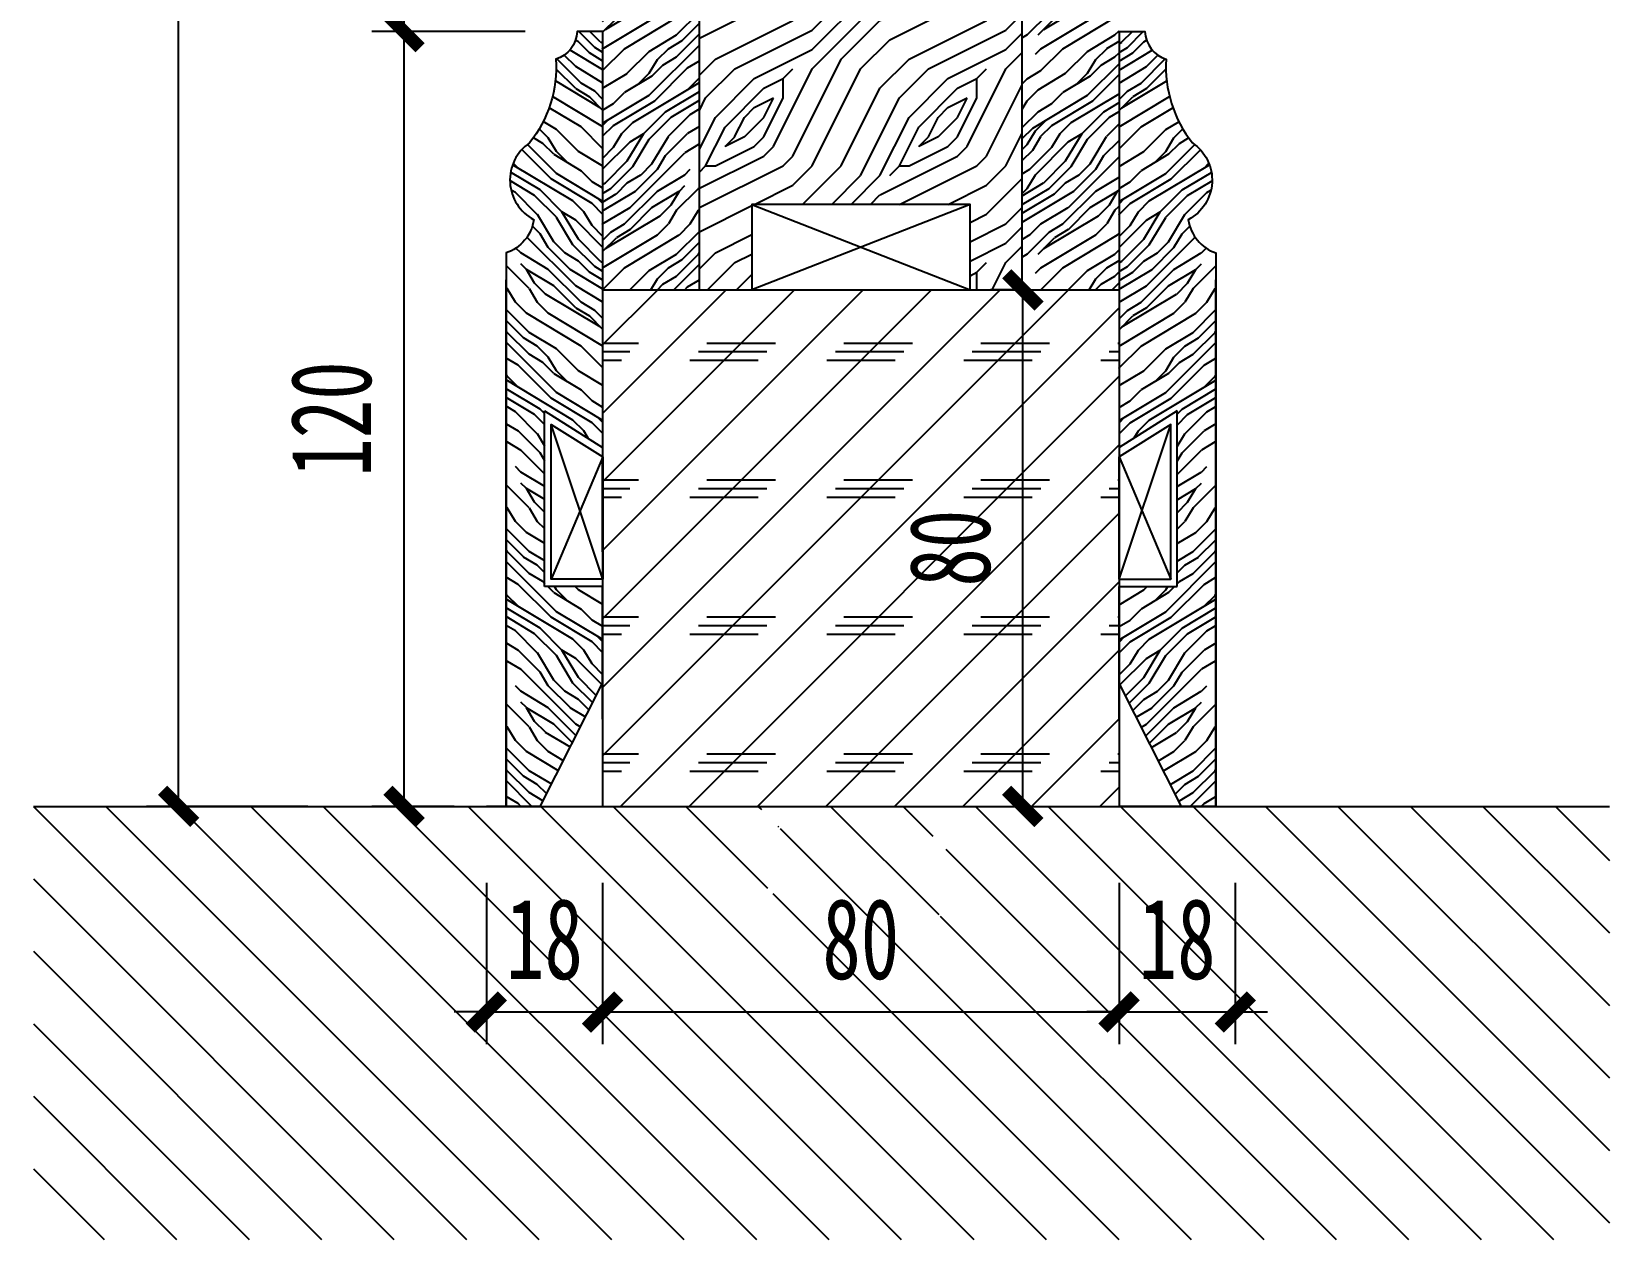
# Model space of a CAD drawing. Header units: millimetres. Extents: x 3104083 to 3173399, y -3165492 to -3044687.
# Drawn here: x 3122284.9 to 3122529.3, y -3050594.8 to -3050407.7 of the extents above; entities that cross this region are included whole.
import ezdxf

# ---------------------------------------------------------------- set-up
doc = ezdxf.new("R2010")
doc.units = ezdxf.units.MM
doc.header["$LTSCALE"] = 500
doc.header["$MEASUREMENT"] = 0
doc.header["$PDMODE"] = 2
doc.layers.get('0').update_dxf_attribs({"linetype": 'CONTINUOUS'})
doc.layers.get('DEFPOINTS').update_dxf_attribs({"linetype": 'CONTINUOUS'})
doc.layers.add('2', color=3, linetype='CONTINUOUS')
doc.layers.add('D-造型细线', color=146, linetype='CONTINUOUS')
doc.styles.add('DIM', font='SimSun.ttf', dxfattribs={"width": 0.7})
doc.dimstyles.new('00-5', dxfattribs={"dimscale": 5, "dimtxt": 2.5, "dimasz": 1, "dimexe": 1, "dimexo": 1, "dimgap": 1, "dimtad": 1, "dimdec": 0, "dimzin": 0, "dimdsep": 46, "dimtxsty": 'DIM', "dimblk": 'ARCHTICK', "dimcen": 0, "dimclrd": 5, "dimclre": 5, "dimclrt": 35, "dimadec": 0, "dimazin": 0, "dimtfac": 0.5, "dimtdec": 0, "dimtix": 1, "dimtmove": 2, "dimatfit": 2, "dimldrblk": 'A', "dimfxl": 0, "dimtolj": 1, "dimtzin": 0, "dimlwd": -1, "dimlwe": -1, "dimarcsym": 0})

# ---------------------------------------------------------------- blocks, each defined once
blk = doc.blocks.new('_ArchTick')
at = {"color": 0, "linetype": 'ByBlock', "const_width": 0.4}
blk.add_lwpolyline([(-0.5, -0.5), (0.5, 0.5)], dxfattribs=at)
blk = doc.blocks.new('*D28')
at = {"layer": 'D-造型细线', "color": 5, "ltscale": 100}
for p, q in [((3122361.3, -3050407.7), (3122337.55, -3050407.7)), ((3122342.55, -3050527.7), (3122342.55, -3050407.7)), ((3122350.3, -3050527.7), (3122337.55, -3050527.7))]:
    blk.add_line(p, q, dxfattribs=at)
at = {"layer": 'DEFPOINTS', "color": 0, "ltscale": 100}
for p in [(3122342.55, -3050407.7), (3122366.3, -3050407.7), (3122355.3, -3050527.7)]:
    blk.add_point(p, dxfattribs=at)
at = {"layer": 'D-造型细线', "color": 5, "ltscale": 100, "xscale": 5, "yscale": 5, "zscale": 5}
for p, rotation in [((3122342.55, -3050407.7), 90), ((3122342.55, -3050527.7), 270)]:
    blk.add_blockref('_ArchTick', p, dxfattribs=dict(at, rotation=rotation))
at = {"layer": 'D-造型细线', "color": 35, "ltscale": 100, "insert": (3122331.3, -3050467.7), "char_height": 12.5, "attachment_point": 5, "rotation": 90, "style": 'DIM'}
blk.add_mtext('\\A1;120', dxfattribs=at)
blk = doc.blocks.new('A')
for p, q in [((-1.435, 1.148), (-1.09, 1.437)), ((-1.435, 1.148), (-0.369, 0)), ((-1.09, 1.437), (0, 0)), ((-0.369, 0), (-2.127, 0)), ((-1.435, -1.148), (-0.369, 0)), ((-1.09, -1.437), (0, 0)), ((-1.435, -1.148), (-1.09, -1.437))]:
    blk.add_line(p, q)
for points in [[(-1.435, 1.148), (-1.09, 1.437), (-0.369, 0), (0, 0)], [(-1.435, -1.148), (-1.09, -1.437), (-0.369, 0), (0, 0)]]:
    blk.add_solid(points)
blk = doc.blocks.new('*D29')
at = {"layer": 'D-造型细线', "color": 5, "ltscale": 100}
for p, q in [((3122362.55, -3050357.7), (3122337.55, -3050357.7)), ((3122342.55, -3050407.7), (3122342.55, -3050357.7)), ((3122361.3, -3050407.7), (3122337.55, -3050407.7))]:
    blk.add_line(p, q, dxfattribs=at)
at = {"layer": 'DEFPOINTS', "color": 0, "ltscale": 100}
for p in [(3122342.55, -3050357.7), (3122373.3, -3050357.7), (3122366.3, -3050407.7)]:
    blk.add_point(p, dxfattribs=at)
at = {"layer": 'D-造型细线', "color": 5, "ltscale": 100, "xscale": 5, "yscale": 5, "zscale": 5}
for p, rotation in [((3122342.55, -3050357.7), 90), ((3122342.55, -3050407.7), 270)]:
    blk.add_blockref('_ArchTick', p, dxfattribs=dict(at, rotation=rotation))
at = {"layer": 'D-造型细线', "color": 35, "ltscale": 100, "insert": (3122331.3, -3050382.7), "char_height": 12.5, "attachment_point": 5, "rotation": 90, "style": 'DIM'}
blk.add_mtext('\\A1;50', dxfattribs=at)
blk = doc.blocks.new('*D35')
at = {"layer": 'D-造型细线', "color": 5, "ltscale": 100}
for p, q in [((3122373.3, -3050539.54), (3122373.3, -3050564.54)), ((3122453.3, -3050539.54), (3122453.3, -3050564.54)), ((3122373.3, -3050559.54), (3122453.3, -3050559.54))]:
    blk.add_line(p, q, dxfattribs=at)
at = {"layer": 'DEFPOINTS', "color": 0, "ltscale": 100}
for p in [(3122373.3, -3050527.7), (3122453.3, -3050527.7), (3122453.3, -3050559.54)]:
    blk.add_point(p, dxfattribs=at)
at = {"layer": 'D-造型细线', "color": 5, "ltscale": 100, "xscale": 5, "yscale": 5, "zscale": 5, "rotation": 180}
blk.add_blockref('_ArchTick', (3122373.3, -3050559.54), dxfattribs=at)
at = {"layer": 'D-造型细线', "color": 5, "ltscale": 100, "xscale": 5, "yscale": 5, "zscale": 5}
blk.add_blockref('_ArchTick', (3122453.3, -3050559.54), dxfattribs=at)
at = {"layer": 'D-造型细线', "color": 35, "ltscale": 100, "insert": (3122413.3, -3050548.29), "char_height": 12.5, "attachment_point": 5, "style": 'DIM'}
blk.add_mtext('\\A1;80', dxfattribs=at)
blk = doc.blocks.new('*D36')
at = {"layer": 'D-造型细线', "color": 5, "ltscale": 100}
for p, q in [((3122453.3, -3050539.54), (3122453.3, -3050564.54)), ((3122471.3, -3050539.54), (3122471.3, -3050564.54)), ((3122453.3, -3050559.54), (3122448.3, -3050559.54)), ((3122453.3, -3050559.54), (3122471.3, -3050559.54)), ((3122471.3, -3050559.54), (3122476.3, -3050559.54))]:
    blk.add_line(p, q, dxfattribs=at)
at = {"layer": 'DEFPOINTS', "color": 0, "ltscale": 100}
for p in [(3122453.3, -3050527.7), (3122471.3, -3050527.7), (3122471.3, -3050559.54)]:
    blk.add_point(p, dxfattribs=at)
at = {"layer": 'D-造型细线', "color": 5, "ltscale": 100, "xscale": 5, "yscale": 5, "zscale": 5}
blk.add_blockref('_ArchTick', (3122453.3, -3050559.54), dxfattribs=at)
at = {"layer": 'D-造型细线', "color": 5, "ltscale": 100, "xscale": 5, "yscale": 5, "zscale": 5, "rotation": 180}
blk.add_blockref('_ArchTick', (3122471.3, -3050559.54), dxfattribs=at)
at = {"layer": 'D-造型细线', "color": 35, "ltscale": 100, "insert": (3122462.3, -3050548.29), "char_height": 12.5, "attachment_point": 5, "style": 'DIM'}
blk.add_mtext('\\A1;18', dxfattribs=at)
blk = doc.blocks.new('*D37')
at = {"layer": 'D-造型细线', "color": 5, "ltscale": 100}
for p, q in [((3122355.3, -3050539.54), (3122355.3, -3050564.54)), ((3122373.3, -3050539.54), (3122373.3, -3050564.54)), ((3122355.3, -3050559.54), (3122350.3, -3050559.54)), ((3122355.3, -3050559.54), (3122373.3, -3050559.54)), ((3122373.3, -3050559.54), (3122378.3, -3050559.54))]:
    blk.add_line(p, q, dxfattribs=at)
at = {"layer": 'DEFPOINTS', "color": 0, "ltscale": 100}
for p in [(3122355.3, -3050527.7), (3122373.3, -3050527.7), (3122373.3, -3050559.54)]:
    blk.add_point(p, dxfattribs=at)
at = {"layer": 'D-造型细线', "color": 5, "ltscale": 100, "xscale": 5, "yscale": 5, "zscale": 5}
blk.add_blockref('_ArchTick', (3122355.3, -3050559.54), dxfattribs=at)
at = {"layer": 'D-造型细线', "color": 5, "ltscale": 100, "xscale": 5, "yscale": 5, "zscale": 5, "rotation": 180}
blk.add_blockref('_ArchTick', (3122373.3, -3050559.54), dxfattribs=at)
at = {"layer": 'D-造型细线', "color": 35, "ltscale": 100, "insert": (3122364.3, -3050548.29), "char_height": 12.5, "attachment_point": 5, "style": 'DIM'}
blk.add_mtext('\\A1;18', dxfattribs=at)
blk = doc.blocks.new('*D38')
at = {"layer": 'D-造型细线', "color": 5, "ltscale": 100}
for p, q in [((3122438.4, -3050447.7), (3122433.4, -3050447.7)), ((3122438.4, -3050527.7), (3122438.4, -3050447.7)), ((3122438.4, -3050527.7), (3122443.4, -3050527.7))]:
    blk.add_line(p, q, dxfattribs=at)
at = {"layer": 'DEFPOINTS', "color": 0, "ltscale": 100}
for p in [(3122438.4, -3050447.7), (3122441.78, -3050447.7), (3122434.72, -3050527.7)]:
    blk.add_point(p, dxfattribs=at)
at = {"layer": 'D-造型细线', "color": 5, "ltscale": 100, "xscale": 5, "yscale": 5, "zscale": 5}
for p, rotation in [((3122438.4, -3050447.7), 90), ((3122438.4, -3050527.7), 270)]:
    blk.add_blockref('_ArchTick', p, dxfattribs=dict(at, rotation=rotation))
at = {"layer": 'D-造型细线', "color": 35, "ltscale": 100, "insert": (3122427.15, -3050487.7), "char_height": 12.5, "attachment_point": 5, "rotation": 90, "style": 'DIM'}
blk.add_mtext('\\A1;80', dxfattribs=at)
blk = doc.blocks.new('*D87')
at = {"layer": 'D-造型细线', "color": 5, "ltscale": 100}
for p, q in [((3122327.64, -3048077.7), (3122302.64, -3048077.7)), ((3122307.64, -3050527.7), (3122307.64, -3048077.7)), ((3122327.64, -3050527.7), (3122302.64, -3050527.7))]:
    blk.add_line(p, q, dxfattribs=at)
at = {"layer": 'DEFPOINTS', "color": 0, "ltscale": 100}
for p in [(3122307.64, -3048077.7), (3122378.3, -3048077.7), (3122355.3, -3050527.7)]:
    blk.add_point(p, dxfattribs=at)
at = {"layer": 'D-造型细线', "color": 5, "ltscale": 100, "xscale": 5, "yscale": 5, "zscale": 5}
for p, rotation in [((3122307.64, -3048077.7), 90), ((3122307.64, -3050527.7), 270)]:
    blk.add_blockref('_ArchTick', p, dxfattribs=dict(at, rotation=rotation))
at = {"layer": 'D-造型细线', "color": 35, "ltscale": 100, "insert": (3122293.06, -3048413.36), "char_height": 12.5, "attachment_point": 5, "rotation": 90, "style": 'DIM'}
blk.add_mtext('\\A1;2450', dxfattribs=at)
blk = doc.blocks.new('A$C4AF04A4C')
at = {"layer": '2', "color": 3, "ltscale": 100}
blk.add_line((15, 0), (15, 81.57), dxfattribs=at)
blk.add_lwpolyline([(0, 120), (4, 120, 0.313311), (7.29, 115.71, 0.185483), (11.37, 102.75, -0.565024), (10.71, 90.86, 0.28067), (15, 85.71), (15, 0), (0, 0)], format="xyb", dxfattribs=at)

msp = doc.modelspace()

# ---------------------------------------------------------------- hatches: boundary and pattern name
at = {"layer": '2', "ltscale": 100}
h = msp.add_hatch(dxfattribs=at)
h.set_pattern_fill('木纹面6', color=251, scale=30, style=0, pattern_type=2)
h.set_pattern_definition([(0, (2869.252, 1.5), (30, 30), [1.5, -28.5]), (90, (2881.252, 12), (-30, 30), [3, -27]), (45, (2875.252, 9), (3e-15, 30), [2.121, -6.363, 2.121, -4.242, 14.85, -12.72940687]), (45, (2867.752, 0), (3e-15, 30), [2.1213, -4.2426, 2.1213, -33.94120686]), (45, (2878.252, 3), (3e-15, 30), [2.1213, -40.30510686]), (45, (2881.252, 1.5), (3e-15, 30), [2.1213, -40.30510686]), (45, (2876.752, 4.5), (3e-15, 30), [2.1213, -40.30510686]), (45, (2875.252, 6), (3e-15, 30), [4.2426, -38.18380686]), (45, (2882.752, 28.5), (3e-15, 30), [4.2426, -38.18380686]), (45, (2872.252, 7.5), (3e-15, 30), [8.4852, -33.94120686]), (45, (2870.752, 9), (3e-15, 30), [8.4852, -33.94120686]), (45, (2890.252, 18), (3e-15, 30), [8.4852, -33.94120686]), (45, (2869.252, 12), (3e-15, 30), [6.36396, -36.06244686]), (45, (2863.252, 16.5), (3e-15, 30), [6.36396, -36.06244686]), (45, (2866.252, 13.5), (3e-15, 30), [6.36396, -36.06244686]), (45, (2885.752, 22.5), (3e-15, 30), [10.606602, -31.81980486]), (45, (2882.752, 24), (3e-15, 30), [10.606602, -31.81980486]), (45, (2885.752, 16.5), (3e-15, 30), [14.84924238, -27.57716445]), (26.5650512, (2872.252, 4.5), (30, 1e-08), [3.3541017, -63.7279374]), (26.5650512, (2878.252, 13.5), (30, 1e-08), [3.3541017, -63.7279374]), (26.5650512, (2876.752, 10.5), (30, 1e-08), [3.3541017, -63.7279374]), (26.5650512, (2870.752, 1.5), (30, 1e-08), [6.708204, -60.3738353]), (26.5650512, (2876.752, 15), (30, 1e-08), [10.06230588, -57.01973343]), (26.5650512, (2873.752, 16.5), (30, 1e-08), [13.41640785, -53.66563146]), (26.5650512, (2870.752, 18), (30, 1e-08), [13.41640785, -53.66563146]), (26.5650512, (2866.252, 27), (30, 1e-08), [13.41640785, -53.66563146]), (26.5650512, (2866.252, 24), (30, 1e-08), [16.77051, -50.3115293]), (26.5650512, (2867.752, 21), (30, 1e-08), [16.77051, -50.3115293]), (63.43494882, (2878.252, 9), (2e-09, 30), [3.3541017, -63.7279374]), (63.43494882, (2873.752, 6), (2e-09, 30), [3.3541017, -63.7279374]), (63.43494882, (2869.252, 1.5), (2e-09, 30), [6.708204, -60.3738353]), (63.43494882, (2878.252, 6), (2e-09, 30), [6.708204, -60.3738353]), (63.43494882, (2866.252, 0), (2e-09, 30), [10.06230588, -57.01973343]), (63.43494882, (2863.252, 0), (2e-09, 30), [13.41640785, -53.66563146]), (63.43494882, (2890.252, 1.5), (2e-09, 30), [13.41640785, -53.66563146]), (63.43494882, (2879.752, 4.5), (2e-09, 30), [13.41640785, -53.66563146]), (63.43494882, (2885.752, 1.5), (2e-09, 30), [16.77051, -50.3115293]), (63.43494882, (2882.752, 3), (2e-09, 30), [16.77051, -50.3115293])])
h.paths.add_polyline_path([(3122430.228, -3050434.458), (3122430.228, -3050447.696), (3122438.302, -3050447.696), (3122438.302, -3050392.695), (3122388.302, -3050392.695), (3122388.302, -3050447.696), (3122396.439, -3050447.696), (3122396.439, -3050434.458)])
h = msp.add_hatch(dxfattribs=at)
h.set_pattern_fill('CORK', color=251, scale=60, angle=45, style=0)
h.set_pattern_definition([(45, (2863.252, 0), (-5.303300859, 5.303300859), []), (180, (2868.555, -4e-16), (-4e-15, -21.2132034), [10.60660176, -10.60660176]), (180, (2869.88, 1.326), (-4e-15, -21.2132034), [10.60660176, -10.60660176]), (180, (2871.207, 2.652), (-4e-15, -21.2132034), [10.60660176, -10.60660176])])
h.paths.add_polyline_path([(3122453.302, -3050447.696), (3122373.302, -3050447.696), (3122373.302, -3050527.696), (3122453.302, -3050527.696)])
h = msp.add_hatch(dxfattribs=at)
h.set_pattern_fill('ANSI31', color=251, scale=5, style=0)
h.set_pattern_definition([(315, (3122285.142, -3050527.696), (-5.61266, -5.61266), [])])
h.paths.add_polyline_path([(3122529.252, -3050594.766), (3122285.142, -3050594.766), (3122285.142, -3050527.696), (3122397.857, -3050527.696), (3122397.98, -3050529.284), (3122397.402, -3050529.507), (3122398.018, -3050529.768), (3122398.217, -3050532.327), (3122397.748, -3050532.547), (3122398.254, -3050532.813), (3122398.453, -3050535.373), (3122398.094, -3050535.587), (3122398.491, -3050535.862), (3122398.69, -3050538.422), (3122398.44, -3050538.627), (3122398.729, -3050538.919), (3122398.928, -3050541.481), (3122398.786, -3050541.667), (3122398.969, -3050542.008), (3122399.17, -3050544.586), (3122399.132, -3050544.707), (3122399.281, -3050546.015), (3122399.466, -3050543.627), (3122399.603, -3050543.187), (3122399.514, -3050543.022), (3122399.713, -3050540.455), (3122399.949, -3050540.147), (3122399.752, -3050539.95), (3122399.952, -3050537.388), (3122400.295, -3050537.106), (3122399.99, -3050536.896), (3122400.189, -3050534.337), (3122400.641, -3050534.067), (3122400.227, -3050533.85), (3122400.426, -3050531.291), (3122400.987, -3050531.027), (3122400.463, -3050530.805), (3122400.662, -3050528.246), (3122401.332, -3050527.987), (3122400.7, -3050527.762), (3122400.705, -3050527.696), (3122424.086, -3050527.696), (3122424.21, -3050529.284), (3122423.632, -3050529.507), (3122424.248, -3050529.768), (3122424.447, -3050532.327), (3122423.978, -3050532.547), (3122424.484, -3050532.813), (3122424.683, -3050535.373), (3122424.324, -3050535.587), (3122424.721, -3050535.862), (3122424.92, -3050538.422), (3122424.67, -3050538.627), (3122424.959, -3050538.919), (3122425.158, -3050541.481), (3122425.016, -3050541.667), (3122425.199, -3050542.008), (3122425.4, -3050544.586), (3122425.362, -3050544.707), (3122425.511, -3050546.015), (3122425.696, -3050543.627), (3122425.833, -3050543.187), (3122425.744, -3050543.022), (3122425.943, -3050540.455), (3122426.179, -3050540.147), (3122425.982, -3050539.95), (3122426.182, -3050537.388), (3122426.525, -3050537.106), (3122426.22, -3050536.896), (3122426.419, -3050534.337), (3122426.87, -3050534.067), (3122426.457, -3050533.85), (3122426.656, -3050531.291), (3122427.216, -3050531.027), (3122426.693, -3050530.805), (3122426.892, -3050528.246), (3122427.562, -3050527.987), (3122426.93, -3050527.762), (3122426.935, -3050527.696), (3122529.252, -3050527.696)])
at = {"layer": 'D-造型细线', "ltscale": 100}
h = msp.add_hatch(dxfattribs=at)
h.set_pattern_fill('FB木纹中SC300', color=251, scale=6, angle=45, style=0, pattern_type=2)
h.set_pattern_definition([(45, (3122373.302, -3050447.696), (-16.9706, 16.9706), [4.8, -7.2, 2.4, -9.6]), (45, (3122384.757, -3050435.392), (-16.9706, 16.9706), [4.8, -19.2]), (45, (3122382.211, -3050436.24), (-16.9706, 16.9706), [2.4, -21.6]), (45, (3122372.453, -3050445.15), (-16.9706, 16.9706), [1.2, -16.8, 1.2, -4.8]), (45, (3122377.545, -3050438.362), (-16.9706, 16.9706), [4.8, -7.2, 1.2, -10.8]), (45, (3122372.878, -3050442.18), (-16.9706, 16.9706), [3.6, -20.4]), (45, (3122376.696, -3050437.514), (-16.9706, 16.9706), [7.2, -16.8]), (45, (3122371.18, -3050442.18), (-16.9706, 16.9706), [4.8, -19.2]), (45, (3122377.545, -3050434.968), (-16.9706, 16.9706), [12, -12]), (45, (3122371.605, -3050439.21), (-16.9706, 16.9706), [2.4, -7.2, 4.8, -9.6]), (45, (3122383.06, -3050426.907), (-16.9706, 16.9706), [4.8, -19.2]), (45, (3122379.242, -3050429.877), (-16.9706, 16.9706), [2.4, -21.6]), (45, (3122375.423, -3050432.847), (-16.9706, 16.9706), [2.4, -21.6]), (45, (3122366.514, -3050440.908), (-16.9706, 16.9706), [4.8, -19.2]), (45, (3122374.575, -3050431.998), (-16.9706, 16.9706), [4.8, -19.2]), (45, (3122373.726, -3050431.15), (-16.9706, 16.9706), [4.8, -4.8, 4.8, -9.6]), (45, (3122369.483, -3050433.695), (-16.9706, 16.9706), [2.4, -12, 4.8, -4.8]), (45, (3122372.453, -3050429.877), (-16.9706, 16.9706), [7.2, -16.8]), (45, (3122371.605, -3050429.028), (-16.9706, 16.9706), [4.8, -19.2]), (45, (3122364.392, -3050435.392), (-16.9706, 16.9706), [7.2, -9.6, 2.4, -4.8]), (45, (3122363.544, -3050434.544), (-16.9706, 16.9706), [12, -12]), (45, (3122373.302, -3050423.937), (-16.9706, 16.9706), [2.4, -21.6]), (45, (3122367.786, -3050428.604), (-16.9706, 16.9706), [4.8, -19.2]), (45, (3122363.968, -3050431.574), (-16.9706, 16.9706), [2.4, -9.6, 2.4, -9.6]), (45, (3122361.847, -3050432.847), (-16.9706, 16.9706), [2.4, -7.2, 4.8, -9.6]), (45, (3122364.817, -3050429.028), (-16.9706, 16.9706), [2.4, -12, 2.4, -7.2]), (45, (3122367.786, -3050425.21), (-16.9706, 16.9706), [7.2, -16.8]), (45, (3122360.15, -3050431.15), (-16.9706, 16.9706), [4.8, -19.2]), (45, (3122368.21, -3050422.24), (-16.9706, 16.9706), [2.4, -21.6]), (45, (3122371.18, -3050418.422), (-16.9706, 16.9706), [2.4, -21.6]), (59.036, (3122383.9085, -3050434.544), (16.97056, 16.97056), [2.472, -96.4825]), (59.036, (3122381.787, -3050429.0284), (16.97056, 16.97056), [2.472, -96.4825]), (59.036, (3122369.908, -3050420.543), (16.97056, 16.97056), [2.472, -96.4825]), (59.036, (3122371.1805, -3050431.998), (16.97056, 16.97056), [2.472, -96.4825]), (59.036, (3122372.029, -3050426.0585), (16.97056, 16.97056), [2.472, -96.4825]), (59.036, (3122374.999, -3050425.634), (16.97056, 16.97056), [2.472, -96.4825]), (59.036, (3122363.544, -3050431.1497), (16.97056, 16.97056), [2.472, -96.4825]), (59.036, (3122371.1805, -3050425.21), (16.97056, 16.97056), [2.472, -96.4825]), (59.036, (3122380.9386, -3050428.18), (16.97056, 16.97056), [4.944, -94.0105]), (59.036, (3122377.969, -3050428.604), (16.97056, 16.97056), [4.944, -94.0105]), (59.036, (3122377.12, -3050427.7556), (16.97056, 16.97056), [4.944, -94.0105]), (210.964, (3122377.5445, -3050438.362), (-16.97056, -16.97056), [2.472, -4.944, 2.472, -89.0665]), (210.964, (3122371.605, -3050439.2107), (-16.97056, -16.97056), [2.472, -96.4825]), (210.964, (3122363.968, -3050431.574), (-16.97056, -16.97056), [4.944, -94.0105]), (239.036, (3122384.757, -3050435.3923), (-16.97056, -16.97056), [2.472, -96.4825]), (30.964, (3122388.151, -3050431.998), (16.97056, 16.97056), [2.472, -96.4825]), (30.964, (3122377.12, -3050431.1497), (16.97056, 16.97056), [2.472, -96.4825]), (30.964, (3122377.5445, -3050424.786), (16.97056, 16.97056), [2.472, -96.4825]), (30.964, (3122369.4835, -3050430.301), (16.97056, 16.97056), [2.472, -96.4825]), (30.964, (3122365.665, -3050429.877), (16.97056, 16.97056), [2.472, -96.4825]), (30.964, (3122366.5136, -3050427.3313), (16.97056, 16.97056), [2.472, -96.4825]), (30.964, (3122369.4835, -3050430.301), (16.97056, 16.97056), [2.472, -96.4825]), (30.964, (3122372.029, -3050422.6644), (16.97056, 16.97056), [9.888, -89.0665]), (30.964, (3122373.302, -3050444.302), (16.97056, 16.97056), [9.888, -89.0665]), (30.964, (3122373.726, -3050441.332), (16.97056, 16.97056), [9.888, -89.0665]), (30.964, (3122374.5747, -3050438.7864), (16.97056, 16.97056), [2.472, -4.944, 4.944, -86.5945]), (30.964, (3122373.302, -3050437.5136), (16.97056, 16.97056), [4.944, -4.944, 4.944, -84.1225]), (30.964, (3122369.908, -3050437.5136), (16.97056, 16.97056), [9.888, -89.0665]), (30.964, (3122366.938, -3050437.938), (16.97056, 16.97056), [9.888, -89.0665]), (30.964, (3122366.0894, -3050437.0894), (16.97056, 16.97056), [9.888, -89.0665]), (30.964, (3122372.8776, -3050420.119), (16.97056, 16.97056), [2.472, -96.4825]), (30.964, (3122372.8776, -3050416.7247), (16.97056, 16.97057), [4.944, -94.0105]), (30.964, (3122363.544, -3050427.7556), (16.97056, 16.97057), [4.944, -94.0105]), (30.964, (3122376.696, -3050444.302), (16.97056, 16.97056), [9.888, -89.0665]), (30.964, (3122374.999, -3050422.24), (16.97056, 16.97056), [7.416, -91.5385]), (30.964, (3122377.969, -3050421.816), (16.97056, 16.97056), [14.832, -84.1225])])
h.paths.add_polyline_path([(3122453.302, -3050357.695), (3122438.302, -3050372.695), (3122438.302, -3050447.696), (3122453.302, -3050447.696), (3122453.302, -3050407.695)])
h.paths.add_polyline_path([(3122453.302, -3050357.695), (3122448.302, -3050357.695), (3122443.302, -3050357.695), (3122425.802, -3050357.695), (3122378.302, -3050357.695), (3122373.302, -3050357.695), (3122388.302, -3050372.695), (3122400.802, -3050372.695), (3122438.302, -3050372.695)])
h.paths.add_polyline_path([(3122388.302, -3050372.695), (3122373.302, -3050357.695), (3122373.302, -3050407.695), (3122373.302, -3050447.696), (3122388.302, -3050447.696)])
h = msp.add_hatch(dxfattribs=at)
h.set_pattern_fill('FB木纹中SC300', color=251, scale=6, angle=45, style=0, pattern_type=2)
h.set_pattern_definition([(135, (3122373.365, -3050527.696), (16.9706, 16.9706), [4.8, -7.2, 2.4, -9.6]), (135, (3122361.91, -3050515.392), (16.9706, 16.9706), [4.8, -19.2]), (135, (3122364.455, -3050516.24), (16.9706, 16.9706), [2.4, -21.6]), (135, (3122374.214, -3050525.15), (16.9706, 16.9706), [1.2, -16.8, 1.2, -4.8]), (135, (3122369.122, -3050518.362), (16.9706, 16.9706), [4.8, -7.2, 1.2, -10.8]), (135, (3122373.79, -3050522.18), (16.9706, 16.9706), [3.6, -20.4]), (135, (3122369.97, -3050517.514), (16.9706, 16.9706), [7.2, -16.8]), (135, (3122375.486, -3050522.18), (16.9706, 16.9706), [4.8, -19.2]), (135, (3122369.122, -3050514.968), (16.9706, 16.9706), [12, -12]), (135, (3122375.062, -3050519.21), (16.9706, 16.9706), [2.4, -7.2, 4.8, -9.6]), (135, (3122363.607, -3050506.907), (16.9706, 16.9706), [4.8, -19.2]), (135, (3122367.425, -3050509.877), (16.9706, 16.9706), [2.4, -21.6]), (135, (3122371.244, -3050512.847), (16.9706, 16.9706), [2.4, -21.6]), (135, (3122380.153, -3050520.908), (16.9706, 16.9706), [4.8, -19.2]), (135, (3122372.092, -3050511.998), (16.9706, 16.9706), [4.8, -19.2]), (135, (3122372.94, -3050511.15), (16.9706, 16.9706), [4.8, -4.8, 4.8, -9.6]), (135, (3122377.183, -3050513.695), (16.9706, 16.9706), [2.4, -12, 4.8, -4.8]), (135, (3122374.214, -3050509.877), (16.9706, 16.9706), [7.2, -16.8]), (135, (3122375.062, -3050509.028), (16.9706, 16.9706), [4.8, -19.2]), (135, (3122382.275, -3050515.392), (16.9706, 16.9706), [7.2, -9.6, 2.4, -4.8]), (135, (3122383.123, -3050514.544), (16.9706, 16.9706), [12, -12]), (135, (3122373.365, -3050503.937), (16.9706, 16.9706), [2.4, -21.6]), (135, (3122378.88, -3050508.604), (16.9706, 16.9706), [4.8, -19.2]), (135, (3122382.7, -3050511.574), (16.9706, 16.9706), [2.4, -9.6, 2.4, -9.6]), (135, (3122384.82, -3050512.847), (16.9706, 16.9706), [2.4, -7.2, 4.8, -9.6]), (135, (3122381.85, -3050509.028), (16.9706, 16.9706), [2.4, -12, 2.4, -7.2]), (135, (3122378.88, -3050505.21), (16.9706, 16.9706), [7.2, -16.8]), (135, (3122386.517, -3050511.15), (16.9706, 16.9706), [4.8, -19.2]), (135, (3122378.456, -3050502.24), (16.9706, 16.9706), [2.4, -21.6]), (135, (3122375.486, -3050498.422), (16.9706, 16.9706), [2.4, -21.6]), (120.964, (3122362.7584, -3050514.544), (-16.97056, 16.97056), [2.472, -96.4825]), (120.964, (3122364.88, -3050509.0284), (-16.97056, 16.97056), [2.472, -96.4825]), (120.964, (3122376.759, -3050500.543), (-16.97056, 16.97056), [2.472, -96.4825]), (120.964, (3122375.4863, -3050511.998), (-16.97056, 16.97056), [2.472, -96.4825]), (120.964, (3122374.638, -3050506.0585), (-16.97056, 16.97056), [2.472, -96.4825]), (120.964, (3122371.668, -3050505.634), (-16.97056, 16.97056), [2.472, -96.4825]), (120.964, (3122383.123, -3050511.1497), (-16.97056, 16.97056), [2.472, -96.4825]), (120.964, (3122375.4863, -3050505.21), (-16.97056, 16.97056), [2.472, -96.4825]), (120.964, (3122365.728, -3050508.18), (-16.97056, 16.97056), [4.944, -94.0105]), (120.964, (3122368.698, -3050508.604), (-16.97056, 16.97056), [4.944, -94.0105]), (120.964, (3122369.5466, -3050507.7556), (-16.97056, 16.97056), [4.944, -94.0105]), (329.036, (3122369.1224, -3050518.362), (16.97056, -16.97056), [2.472, -4.944, 2.472, -89.0665]), (329.036, (3122375.062, -3050519.2107), (16.97056, -16.97056), [2.472, -96.4825]), (329.036, (3122382.699, -3050511.574), (16.97056, -16.97056), [4.944, -94.0105]), (300.964, (3122361.91, -3050515.3923), (16.97056, -16.97056), [2.472, -96.4825]), (149.036, (3122358.516, -3050511.998), (-16.97056, 16.97056), [2.472, -96.4825]), (149.036, (3122369.5466, -3050511.1497), (-16.97056, 16.97056), [2.472, -96.4825]), (149.036, (3122369.1224, -3050504.786), (-16.97056, 16.97056), [2.472, -96.4825]), (149.036, (3122377.1834, -3050510.301), (-16.97056, 16.97056), [2.472, -96.4825]), (149.036, (3122381.002, -3050509.877), (-16.97056, 16.97056), [2.472, -96.4825]), (149.036, (3122380.153, -3050507.3313), (-16.97056, 16.97056), [2.472, -96.4825]), (149.036, (3122377.1834, -3050510.301), (-16.97056, 16.97056), [2.472, -96.4825]), (149.036, (3122374.638, -3050502.6644), (-16.97056, 16.97056), [9.888, -89.0665]), (149.036, (3122373.365, -3050524.302), (-16.97056, 16.97056), [9.888, -89.0665]), (149.036, (3122372.941, -3050521.332), (-16.97056, 16.97056), [9.888, -89.0665]), (149.036, (3122372.092, -3050518.7864), (-16.97056, 16.97056), [2.472, -4.944, 4.944, -86.5945]), (149.036, (3122373.365, -3050517.5136), (-16.97056, 16.97056), [4.944, -4.944, 4.944, -84.1225]), (149.036, (3122376.759, -3050517.5136), (-16.97056, 16.97056), [9.888, -89.0665]), (149.036, (3122379.729, -3050517.938), (-16.97056, 16.97056), [9.888, -89.0665]), (149.036, (3122380.5775, -3050517.0894), (-16.97056, 16.97056), [9.888, -89.0665]), (149.036, (3122373.789, -3050500.119), (-16.97056, 16.97056), [2.472, -96.4825]), (149.036, (3122373.789, -3050496.7247), (-16.97056, 16.97057), [4.944, -94.0105]), (149.036, (3122383.123, -3050507.7556), (-16.97056, 16.97057), [4.944, -94.0105]), (149.036, (3122369.971, -3050524.302), (-16.97056, 16.97056), [9.888, -89.0665]), (149.036, (3122371.668, -3050502.24), (-16.97056, 16.97056), [7.416, -91.5385]), (149.036, (3122368.698, -3050501.816), (-16.97056, 16.97056), [14.832, -84.1225])])
h.paths.add_polyline_path([(3122362.651, -3050436.839, -0.5650243), (3122361.992, -3050424.943, 0.1854832), (3122366.079, -3050411.982, 0.3133107), (3122369.365, -3050407.696), (3122373.365, -3050407.696), (3122373.365, -3050472.102), (3122364.365, -3050466.435), (3122364.365, -3050493.654), (3122373.365, -3050493.654), (3122373.365, -3050508.607), (3122363.695, -3050527.696), (3122358.369, -3050527.696), (3122358.369, -3050446.127), (3122358.365, -3050441.982, 0.2806697)])
h = msp.add_hatch(dxfattribs=at)
h.set_pattern_fill('FB木纹中SC300', color=251, scale=6, angle=45, style=0, pattern_type=2)
h.set_pattern_definition([(45, (3122453.302, -3050527.696), (-16.9706, 16.9706), [4.8, -7.2, 2.4, -9.6]), (45, (3122464.757, -3050515.392), (-16.9706, 16.9706), [4.8, -19.2]), (45, (3122462.211, -3050516.24), (-16.9706, 16.9706), [2.4, -21.6]), (45, (3122452.453, -3050525.15), (-16.9706, 16.9706), [1.2, -16.8, 1.2, -4.8]), (45, (3122457.545, -3050518.362), (-16.9706, 16.9706), [4.8, -7.2, 1.2, -10.8]), (45, (3122452.878, -3050522.18), (-16.9706, 16.9706), [3.6, -20.4]), (45, (3122456.696, -3050517.514), (-16.9706, 16.9706), [7.2, -16.8]), (45, (3122451.18, -3050522.18), (-16.9706, 16.9706), [4.8, -19.2]), (45, (3122457.545, -3050514.968), (-16.9706, 16.9706), [12, -12]), (45, (3122451.605, -3050519.21), (-16.9706, 16.9706), [2.4, -7.2, 4.8, -9.6]), (45, (3122463.06, -3050506.907), (-16.9706, 16.9706), [4.8, -19.2]), (45, (3122459.242, -3050509.877), (-16.9706, 16.9706), [2.4, -21.6]), (45, (3122455.423, -3050512.847), (-16.9706, 16.9706), [2.4, -21.6]), (45, (3122446.514, -3050520.908), (-16.9706, 16.9706), [4.8, -19.2]), (45, (3122454.575, -3050511.998), (-16.9706, 16.9706), [4.8, -19.2]), (45, (3122453.726, -3050511.15), (-16.9706, 16.9706), [4.8, -4.8, 4.8, -9.6]), (45, (3122449.483, -3050513.695), (-16.9706, 16.9706), [2.4, -12, 4.8, -4.8]), (45, (3122452.453, -3050509.877), (-16.9706, 16.9706), [7.2, -16.8]), (45, (3122451.605, -3050509.028), (-16.9706, 16.9706), [4.8, -19.2]), (45, (3122444.392, -3050515.392), (-16.9706, 16.9706), [7.2, -9.6, 2.4, -4.8]), (45, (3122443.544, -3050514.544), (-16.9706, 16.9706), [12, -12]), (45, (3122453.302, -3050503.937), (-16.9706, 16.9706), [2.4, -21.6]), (45, (3122447.786, -3050508.604), (-16.9706, 16.9706), [4.8, -19.2]), (45, (3122443.968, -3050511.574), (-16.9706, 16.9706), [2.4, -9.6, 2.4, -9.6]), (45, (3122441.847, -3050512.847), (-16.9706, 16.9706), [2.4, -7.2, 4.8, -9.6]), (45, (3122444.817, -3050509.028), (-16.9706, 16.9706), [2.4, -12, 2.4, -7.2]), (45, (3122447.786, -3050505.21), (-16.9706, 16.9706), [7.2, -16.8]), (45, (3122440.15, -3050511.15), (-16.9706, 16.9706), [4.8, -19.2]), (45, (3122448.21, -3050502.24), (-16.9706, 16.9706), [2.4, -21.6]), (45, (3122451.18, -3050498.422), (-16.9706, 16.9706), [2.4, -21.6]), (59.036, (3122463.9085, -3050514.544), (16.97056, 16.97056), [2.472, -96.4825]), (59.036, (3122461.787, -3050509.0284), (16.97056, 16.97056), [2.472, -96.4825]), (59.036, (3122449.908, -3050500.543), (16.97056, 16.97056), [2.472, -96.4825]), (59.036, (3122451.1805, -3050511.998), (16.97056, 16.97056), [2.472, -96.4825]), (59.036, (3122452.029, -3050506.0585), (16.97056, 16.97056), [2.472, -96.4825]), (59.036, (3122454.999, -3050505.634), (16.97056, 16.97056), [2.472, -96.4825]), (59.036, (3122443.544, -3050511.1497), (16.97056, 16.97056), [2.472, -96.4825]), (59.036, (3122451.1805, -3050505.21), (16.97056, 16.97056), [2.472, -96.4825]), (59.036, (3122460.9386, -3050508.18), (16.97056, 16.97056), [4.944, -94.0105]), (59.036, (3122457.969, -3050508.604), (16.97056, 16.97056), [4.944, -94.0105]), (59.036, (3122457.12, -3050507.7556), (16.97056, 16.97056), [4.944, -94.0105]), (210.964, (3122457.5445, -3050518.362), (-16.97056, -16.97056), [2.472, -4.944, 2.472, -89.0665]), (210.964, (3122451.605, -3050519.2107), (-16.97056, -16.97056), [2.472, -96.4825]), (210.964, (3122443.968, -3050511.574), (-16.97056, -16.97056), [4.944, -94.0105]), (239.036, (3122464.757, -3050515.3923), (-16.97056, -16.97056), [2.472, -96.4825]), (30.964, (3122468.151, -3050511.998), (16.97056, 16.97056), [2.472, -96.4825]), (30.964, (3122457.12, -3050511.1497), (16.97056, 16.97056), [2.472, -96.4825]), (30.964, (3122457.5445, -3050504.786), (16.97056, 16.97056), [2.472, -96.4825]), (30.964, (3122449.4835, -3050510.301), (16.97056, 16.97056), [2.472, -96.4825]), (30.964, (3122445.665, -3050509.877), (16.97056, 16.97056), [2.472, -96.4825]), (30.964, (3122446.5136, -3050507.3313), (16.97056, 16.97056), [2.472, -96.4825]), (30.964, (3122449.4835, -3050510.301), (16.97056, 16.97056), [2.472, -96.4825]), (30.964, (3122452.029, -3050502.6644), (16.97056, 16.97056), [9.888, -89.0665]), (30.964, (3122453.302, -3050524.302), (16.97056, 16.97056), [9.888, -89.0665]), (30.964, (3122453.726, -3050521.332), (16.97056, 16.97056), [9.888, -89.0665]), (30.964, (3122454.5747, -3050518.7864), (16.97056, 16.97056), [2.472, -4.944, 4.944, -86.5945]), (30.964, (3122453.302, -3050517.5136), (16.97056, 16.97056), [4.944, -4.944, 4.944, -84.1225]), (30.964, (3122449.908, -3050517.5136), (16.97056, 16.97056), [9.888, -89.0665]), (30.964, (3122446.938, -3050517.938), (16.97056, 16.97056), [9.888, -89.0665]), (30.964, (3122446.0894, -3050517.0894), (16.97056, 16.97056), [9.888, -89.0665]), (30.964, (3122452.8776, -3050500.119), (16.97056, 16.97056), [2.472, -96.4825]), (30.964, (3122452.8776, -3050496.7247), (16.97056, 16.97057), [4.944, -94.0105]), (30.964, (3122443.544, -3050507.7556), (16.97056, 16.97057), [4.944, -94.0105]), (30.964, (3122456.696, -3050524.302), (16.97056, 16.97056), [9.888, -89.0665]), (30.964, (3122454.999, -3050502.24), (16.97056, 16.97056), [7.416, -91.5385]), (30.964, (3122457.969, -3050501.816), (16.97056, 16.97056), [14.832, -84.1225])])
h.paths.add_polyline_path([(3122464.016, -3050436.839, 0.5650243), (3122464.675, -3050424.943, -0.1854832), (3122460.588, -3050411.982, -0.3133107), (3122457.302, -3050407.696), (3122453.302, -3050407.696), (3122453.302, -3050472.102), (3122462.302, -3050466.435), (3122462.302, -3050493.654), (3122453.302, -3050493.654), (3122453.302, -3050508.607), (3122462.972, -3050527.696), (3122468.298, -3050527.696), (3122468.298, -3050446.127), (3122468.302, -3050441.982, -0.2806697)])

# ---------------------------------------------------------------- linework, layer by layer
at = {"color": 3, "ltscale": 30}
for p, q in [((3122364.302, -3050493.654, 0.002), (3122364.302, -3050466.435, 0.002)), ((3122364.302, -3050466.435, 0.002), (3122373.302, -3050472.102, 0.002)), ((3122462.302, -3050466.435, 0.002), (3122453.302, -3050472.102, 0.002)), ((3122462.302, -3050493.654, 0.002), (3122462.302, -3050466.435, 0.002)), ((3122373.302, -3050473.57, 0.002), (3122373.302, -3050488.295, 0.002)), ((3122373.302, -3050488.295), (3122373.302, -3050473.57)), ((3122453.302, -3050473.57, 0.002), (3122453.302, -3050492.5, 0.002)), ((3122453.302, -3050492.5), (3122453.302, -3050473.57)), ((3122373.302, -3050493.654, 0.002), (3122364.302, -3050493.654, 0.002)), ((3122373.302, -3050514.166), (3122373.302, -3050493.654)), ((3122453.302, -3050493.654, 0.002), (3122462.302, -3050493.654, 0.002)), ((3122453.302, -3050514.166), (3122453.302, -3050493.654)), ((3122363.632, -3050527.696), (3122373.302, -3050508.607)), ((3122462.972, -3050527.696), (3122453.302, -3050508.607)), ((3122363.632, -3050527.696), (3122355.302, -3050527.696)), ((3122462.972, -3050527.696), (3122471.302, -3050527.696))]:
    msp.add_line(p, q, dxfattribs=at)
at = {"color": 1, "ltscale": 30}
for p, q in [((3122373.365, -3050492.5, 0.002), (3122365.365, -3050468.57, 0.002)), ((3122453.302, -3050492.5, 0.002), (3122461.302, -3050468.57, 0.002)), ((3122373.365, -3050473.57, 0.002), (3122365.365, -3050492.5, 0.002)), ((3122453.302, -3050473.57, 0.002), (3122461.302, -3050492.5, 0.002))]:
    msp.add_line(p, q, dxfattribs=at)
at = {"color": 1, "ltscale": 30, "elevation": 0.002}
for points in [[(3122373.365, -3050473.57), (3122373.365, -3050492.5), (3122365.365, -3050492.5), (3122365.365, -3050468.57)], [(3122453.302, -3050473.57), (3122453.302, -3050492.5), (3122461.302, -3050492.5), (3122461.302, -3050468.57)]]:
    msp.add_lwpolyline(points, close=True, dxfattribs=at)
at = {"layer": '2', "color": 3, "ltscale": 100}
for p, q in [((3122388.302, -3050447.696), (3122388.302, -3050372.695)), ((3122438.302, -3050447.696), (3122438.302, -3050372.695)), ((3122373.302, -3050407.695), (3122373.302, -3050527.696)), ((3122453.302, -3050407.695), (3122453.302, -3050527.696)), ((3122373.302, -3050447.696), (3122453.302, -3050447.696)), ((3122373.302, -3050527.696), (3122453.302, -3050527.696))]:
    msp.add_line(p, q, dxfattribs=at)
at = {"layer": '2', "color": 1, "ltscale": 100}
for p, q in [((3122430.228, -3050434.458), (3122396.439, -3050447.696)), ((3122396.439, -3050434.458), (3122430.228, -3050447.696))]:
    msp.add_line(p, q, dxfattribs=at)
at = {"layer": '2', "color": 3, "ltscale": 100}
msp.add_lwpolyline([(3122396.439, -3050447.696), (3122430.228, -3050447.696), (3122430.228, -3050434.458), (3122396.439, -3050434.458)], close=True, dxfattribs=at)
msp.add_lwpolyline([(3122285.142, -3050527.696), (3122529.252, -3050527.696)], dxfattribs=at)

# ---------------------------------------------------------------- block references
at = {"layer": 'D-造型细线', "color": 251, "ltscale": 100, "xscale": -1}
msp.add_blockref('A$C4AF04A4C', (3122373.365, -3050527.696), dxfattribs=at)
at = {"layer": 'D-造型细线', "color": 251, "ltscale": 100}
msp.add_blockref('A$C4AF04A4C', (3122453.302, -3050527.696), dxfattribs=at)

# ---------------------------------------------------------------- dimensions: what is measured, and where the dimension line sits
at = {"layer": 'D-造型细线', "color": 3, "ltscale": 100}
dim = msp.add_linear_dim(base=(3122307.636, -3048077.696), p1=(3122355.302, -3050527.696), p2=(3122378.302, -3048077.696), angle=90, dimstyle='00-5', dxfattribs=at)
dim.commit()
dim.dimension.update_dxf_attribs({"geometry": '*D87', "text_midpoint": (3122293.065, -3048413.357), "dimtype": 160})
for base, p1, p2, picture, middle in [((3122342.551, -3050357.695), (3122366.302, -3050407.696), (3122373.302, -3050357.695), '*D29', (3122331.301, -3050382.696)), ((3122342.551, -3050407.696), (3122355.302, -3050527.696), (3122366.302, -3050407.696), '*D28', (3122331.301, -3050467.696)), ((3122438.404, -3050447.696), (3122434.72, -3050527.696), (3122441.781, -3050447.696), '*D38', (3122427.154, -3050487.696))]:
    dim = msp.add_linear_dim(base=base, p1=p1, p2=p2, angle=90, dimstyle='00-5', dxfattribs=at)
    dim.commit()
    dim.dimension.update_dxf_attribs({"geometry": picture, "text_midpoint": middle})
for base, p1, p2, picture, middle in [((3122373.302, -3050559.542), (3122355.302, -3050527.696), (3122373.302, -3050527.696), '*D37', (3122364.302, -3050548.292)), ((3122453.302, -3050559.542), (3122373.302, -3050527.696), (3122453.302, -3050527.696), '*D35', (3122413.302, -3050548.292)), ((3122471.302, -3050559.542), (3122453.302, -3050527.696), (3122471.302, -3050527.696), '*D36', (3122462.302, -3050548.292))]:
    dim = msp.add_linear_dim(base=base, p1=p1, p2=p2, dimstyle='00-5', dxfattribs=at)
    dim.commit()
    dim.dimension.update_dxf_attribs({"geometry": picture, "text_midpoint": middle})

doc.saveas('drawing.dxf')
